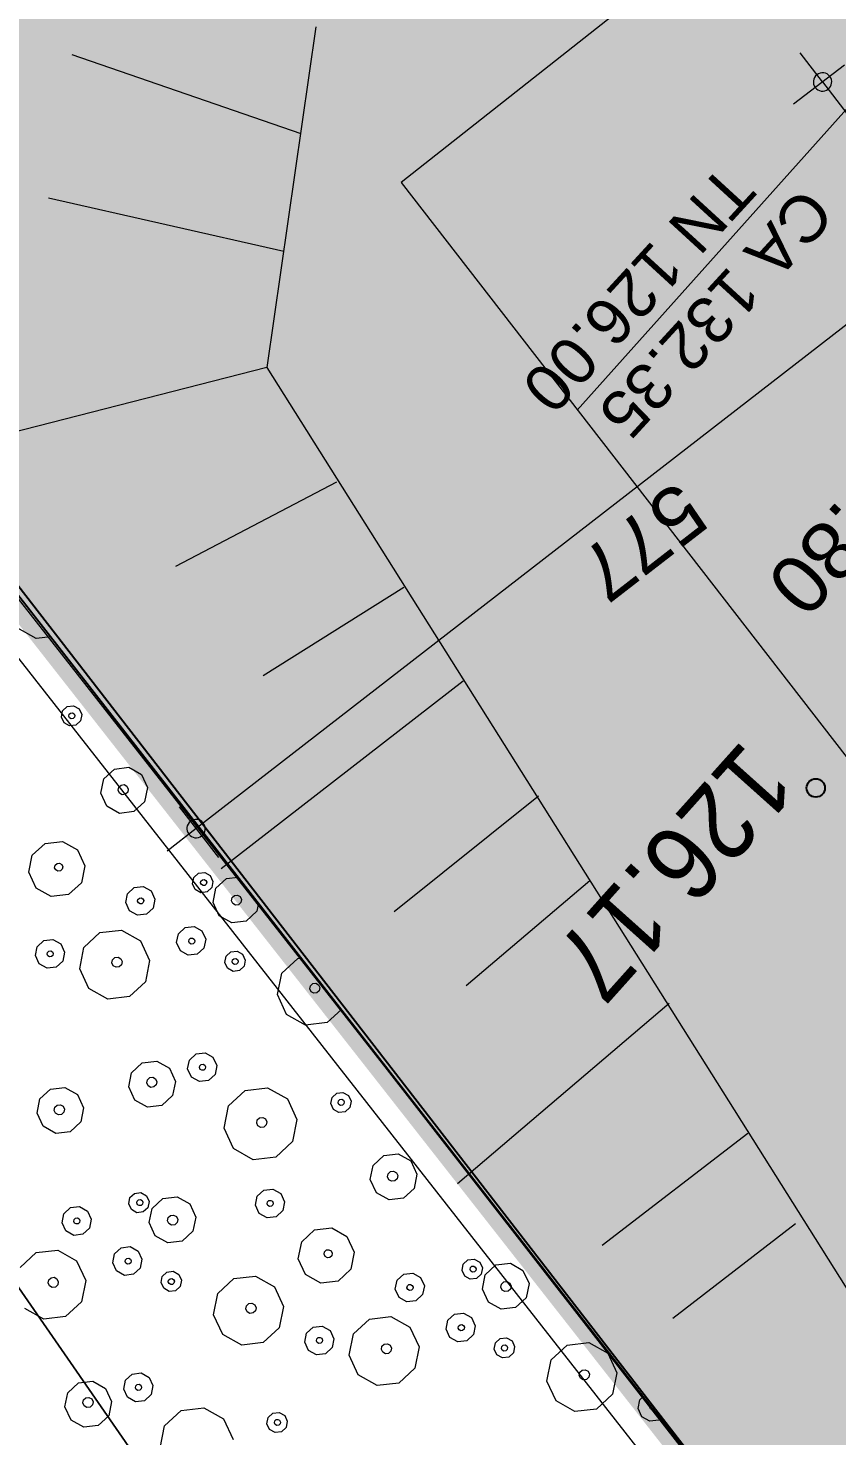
# Model space of a CAD drawing. Header units: metres. Extents: x -2858 to 512, y -1995 to 1252.
# Drawn here: x -476.92 to -472.51, y -131.89 to -124.21 of the extents above; entities that cross this region are included whole.
import ezdxf
from ezdxf.enums import TextEntityAlignment as Align
from ezdxf.lldxf.tags import DXFTag

# ---------------------------------------------------------------- set-up
doc = ezdxf.new("R2010")
doc.units = ezdxf.units.M
doc.header["$PDMODE"] = 33
doc.header["$PDSIZE"] = 0.1
for name, color, linetype in [('Calque commun', 7, 'Continuous'), ('Calque11', 7, 'Continuous'), ('Calque14', 7, 'Continuous'), ('Calque15', 7, 'Continuous'), ('Calque17', 7, 'Continuous'), ('Calque5', 7, 'Continuous'), ('Textes', 7, 'Continuous')]:
    doc.layers.add(name, color=color, linetype=linetype)
doc.styles.add('Arial12', font='arial.ttf', dxfattribs={"width": 0.9, "height": 0.41584})
doc.styles.add('Arial18', font='arial.ttf', dxfattribs={"height": 0.309252})
doc.styles.add('Arial9', font='arial.ttf', dxfattribs={"height": 0.316674})
tags = doc.linetypes.add('DASHDOT2', pattern=[0.5, 0.25, -0.125, 0, -0.125]).pattern_tags.tags
tags[10:11] = [DXFTag(74, 4), DXFTag(75, 0), DXFTag(340, '0'), DXFTag(46, 1.0), DXFTag(50, 0.0), DXFTag(44, 0.0), DXFTag(45, 0.0)]
tags[8:9] = [DXFTag(74, 4), DXFTag(75, 0), DXFTag(340, '0'), DXFTag(46, 1.0), DXFTag(50, 0.0), DXFTag(44, 0.0), DXFTag(45, 0.0)]
tags[6:7] = [DXFTag(74, 4), DXFTag(75, 0), DXFTag(340, '0'), DXFTag(46, 1.0), DXFTag(50, 0.0), DXFTag(44, 0.0), DXFTag(45, 0.0)]
tags[4:5] = [DXFTag(74, 4), DXFTag(75, 0), DXFTag(340, '0'), DXFTag(46, 1.0), DXFTag(50, 0.0), DXFTag(44, 0.0), DXFTag(45, 0.0)]
tags = doc.linetypes.add('HIDDEN', pattern=[0.375, 0.25, -0.125]).pattern_tags.tags
tags[6:7] = [DXFTag(74, 4), DXFTag(75, 0), DXFTag(340, '0'), DXFTag(46, 1.0), DXFTag(50, 0.0), DXFTag(44, 0.0), DXFTag(45, 0.0)]
tags[4:5] = [DXFTag(74, 4), DXFTag(75, 0), DXFTag(340, '0'), DXFTag(46, 1.0), DXFTag(50, 0.0), DXFTag(44, 0.0), DXFTag(45, 0.0)]

# ---------------------------------------------------------------- blocks, each defined once
blk = doc.blocks.new('PointTopo_SPE')
at = {"layer": 'Calque commun', "color": 1, "linetype": 'ByBlock', "lineweight": -2}
blk.add_point((0, 0), dxfattribs=at)
blk = doc.blocks.new('geometrebondepartleger')
at = {"layer": 'Calque commun', "color": 3, "linetype": 'HIDDEN', "lineweight": 18}
for p, q in [((127.6994, 67.7265), (142.0277, 145.8978)), ((61.6484, 79.244), (127.6994, 67.7265))]:
    blk.add_line(p, q, dxfattribs=at)
at = {"layer": 'Calque commun', "color": 10, "linetype": 'DASHDOT2', "lineweight": 18, "flags": 128}
blk.add_lwpolyline([(45.2867, 98.0868), (42.9361, 93.8756), (22.4919, 69.3549), (46.896, 54.8213), (60.0219, 76.4824), (130.1549, 64.2531), (145.3143, 148.376), (109.3485, 154.881), (91.263, 130.1164), (87.3779, 124.8321), (86.3313, 123.2789), (83.8109, 118.8118), (74.9183, 102.5858), (72.6157, 98.3586), (63.0649, 85.9136), (45.1583, 97.9611)], close=True, dxfattribs=at)
at = {"layer": 'Calque11', "color": 7, "linetype": 'Continuous', "lineweight": 9}
blk.add_polyline3d([(125.0277, 35.9078, 79), (133.3383, 81.851, 79), (145.3136, 148.3761, 79)], dxfattribs=at)
at = {"layer": 'Calque17', "color": 1, "linetype": 'Continuous', "lineweight": 9}
for points in [[(125.174, 36.6886, 79), (126.5286, 44.1348, 79), (125.0378, 35.9435, 79), (126.4161, 43.4883, 79), (128.681, 56.0642, 79), (129.9759, 63.1341, 79), (132.1933, 75.6042, 79), (133.3383, 81.851, 79), (135.2222, 92.3412, 79), (136.4776, 99.3268, 79), (138.1727, 108.7115, 79), (140.4846, 121.4626, 79), (141.0933, 124.9318, 79)], [(125.3707, 36.6528, 79), (126.7254, 44.0992, 79), (125.2346, 35.9078, 79), (126.6129, 43.4526, 79), (128.8778, 56.0285, 79), (130.1727, 63.0986, 79), (132.3901, 75.5687, 79), (133.5351, 81.8153, 79), (135.4191, 92.3058, 79), (136.6745, 99.2914, 79), (138.3695, 108.676, 79), (140.6815, 121.4274, 79), (141.2903, 124.8972, 79)]]:
    blk.add_polyline3d(points, dxfattribs=at)
at = {"layer": 'Calque5', "color": 30, "linetype": 'Continuous', "lineweight": 9, "true_color": 0xff7f00}
blk.add_trace([(60.0219, 76.4824, 79), (130.1549, 64.2531, 79), (60.015, 76.443, 79), (130.1481, 64.2137, 79)], dxfattribs=at)
at = {"layer": 'Calque14', "color": 0, "linetype": 'ByBlock', "lineweight": -2}
blk.add_blockref('PointTopo_SPE', (128.6518, 71.6148, 205.1737), dxfattribs=at)
at = {"layer": 'Calque15', "color": 1, "linetype": 'ByBlock', "lineweight": -2, "style": 'Arial12', "width": 0.9}
blk.add_text('126.17', height=0.41584, dxfattribs=at).set_placement((128.7118, 71.5548, 205.1737), align=Align.TOP_LEFT)
blk = doc.blocks.new('new151')
at = {"layer": 'Calque commun', "color": 1, "linetype": 'Continuous', "lineweight": 9}
blk.add_arc((0, 0), 0.5, 0, 359.99941, dxfattribs=at)
blk = doc.blocks.new('DimLine4651')
at = {"layer": 'Calque commun', "color": 1, "linetype": 'Continuous', "lineweight": 9}
for p, q in [((55.5269, 57.7495), (57.198, 66.6209)), ((55.3795, 57.7772), (55.7234, 57.7124)), ((55.5269, 57.7495), (55.4898, 57.5529))]:
    blk.add_line(p, q, dxfattribs=at)
at = {"layer": 'Calque commun', "color": 1, "linetype": 'Continuous', "lineweight": 9, "xscale": 0.09999999475637666, "yscale": 0.09999999475637666, "zscale": 0.09999999475637666, "rotation": 79.33207521286641}
blk.add_blockref('new151', (55.5269, 57.7495), dxfattribs=at)
blk = doc.blocks.new('new225')
at = {"layer": 'Calque commun', "color": 1, "linetype": 'Continuous', "lineweight": 9}
blk.add_arc((0, 0), 0.5, 0, 359.99941, dxfattribs=at)
blk = doc.blocks.new('new226')
at = {"layer": 'Calque commun', "color": 1, "linetype": 'Continuous', "lineweight": 9}
blk.add_arc((0, 0), 0.5, 0, 359.99941, dxfattribs=at)
blk = doc.blocks.new('DimLine4934')
at = {"layer": 'Calque commun', "color": 1, "linetype": 'Continuous', "lineweight": 9}
for p, q in [((55.1416, 58.813), (55.2039, 59.1574)), ((55.1683, 58.9606), (54.9715, 58.9967)), ((55.1683, 58.9606), (60.8412, 57.9201)), ((60.8145, 57.7725), (60.8768, 58.1169)), ((60.8412, 57.9201), (61.0379, 57.884))]:
    blk.add_line(p, q, dxfattribs=at)
at = {"layer": 'Calque commun', "color": 1, "linetype": 'Continuous', "lineweight": 9, "xscale": 0.10000000512455, "yscale": 0.10000000512455, "zscale": 0.10000000512455, "rotation": 349.6066591732983}
for name, p in [('new225', (55.1683, 58.9606)), ('new226', (60.8412, 57.9201))]:
    blk.add_blockref(name, p, dxfattribs=at)
at = {"layer": 'Calque commun', "color": 1, "linetype": 'Continuous', "lineweight": 9, "style": 'Arial18'}
blk.add_text('577', height=0.30925, rotation=349.60666, dxfattribs=at).set_placement((58.0065, 58.4502), align=Align.BOTTOM_CENTER)
blk = doc.blocks.new('pattern')
at = {"layer": 'Calque commun', "color": 54, "linetype": 'Continuous', "lineweight": 9}
for p, q in [((61.5489, 61.9547), (61.5616, 61.9535)), ((61.5616, 61.9535), (61.5987, 61.9207)), ((61.5987, 61.9207), (61.6094, 61.8725)), ((61.5417, 61.8698), (61.5327, 61.8645)), ((61.5327, 61.8645), (61.5327, 61.8645)), ((61.538, 61.8943), (61.5435, 61.8895)), ((61.5458, 61.8793), (61.5417, 61.8698)), ((61.5435, 61.8895), (61.5458, 61.8793)), ((61.5898, 61.8271), (61.5472, 61.802)), ((61.6094, 61.8725), (61.5898, 61.8271)), ((61.5472, 61.802), (61.5218, 61.8044)), ((61.5224, 61.6111), (61.6246, 61.6714)), ((61.6246, 61.6714), (61.7427, 61.6602)), ((61.4752, 61.5022), (61.5224, 61.6111)), ((61.7427, 61.6602), (61.8317, 61.5816)), ((61.6274, 61.5039), (61.6423, 61.5127)), ((61.6423, 61.5127), (61.6595, 61.511)), ((61.6595, 61.511), (61.6725, 61.4996)), ((61.8317, 61.5816), (61.8575, 61.4658)), ((61.501, 61.3864), (61.4752, 61.5022)), ((61.6205, 61.488), (61.6274, 61.5039)), ((61.6243, 61.4711), (61.6205, 61.488)), ((61.6372, 61.4597), (61.6243, 61.4711)), ((61.6545, 61.458), (61.6372, 61.4597)), ((61.6694, 61.4668), (61.6545, 61.458)), ((61.6763, 61.4827), (61.6694, 61.4668)), ((61.6725, 61.4996), (61.6763, 61.4827)), ((61.8575, 61.4658), (61.8103, 61.3569)), ((61.59, 61.3079), (61.501, 61.3864)), ((61.8103, 61.3569), (61.7081, 61.2966)), ((61.7081, 61.2966), (61.59, 61.3079)), ((61.7733, 61.0684), (61.7871, 61.1001)), ((61.7808, 61.0346), (61.7733, 61.0684)), ((61.7871, 61.1001), (61.8169, 61.1177)), ((61.8128, 61.0656), (61.8169, 61.0752)), ((61.815, 61.0555), (61.8128, 61.0656)), ((61.8228, 61.0486), (61.815, 61.0555)), ((61.8169, 61.1177), (61.8513, 61.1145)), ((61.8169, 61.0752), (61.8258, 61.0804)), ((61.8258, 61.0804), (61.8362, 61.0795)), ((61.8421, 61.0529), (61.8331, 61.0477)), ((61.8362, 61.0795), (61.844, 61.0726)), ((61.8462, 61.0625), (61.8421, 61.0529)), ((61.844, 61.0726), (61.8462, 61.0625)), ((61.8513, 61.1145), (61.8773, 61.0916)), ((61.8848, 61.0578), (61.8711, 61.026)), ((61.8773, 61.0916), (61.8848, 61.0578)), ((61.8068, 61.0117), (61.7808, 61.0346)), ((61.8412, 61.0084), (61.8068, 61.0117)), ((61.8331, 61.0477), (61.8228, 61.0486)), ((61.8711, 61.026), (61.8412, 61.0084)), ((61.4469, 60.8565), (61.4784, 60.9291)), ((61.4784, 60.9291), (61.5465, 60.9693)), ((61.5465, 60.9693), (61.6252, 60.9618)), ((61.6252, 60.9618), (61.6845, 60.9095)), ((61.6845, 60.9095), (61.7017, 60.8322)), ((61.4641, 60.7793), (61.4469, 60.8565)), ((61.5471, 60.8488), (61.554, 60.8647)), ((61.5509, 60.8319), (61.5471, 60.8488)), ((61.5639, 60.8205), (61.5509, 60.8319)), ((61.554, 60.8647), (61.5689, 60.8735)), ((61.5811, 60.8189), (61.5639, 60.8205)), ((61.5689, 60.8735), (61.5861, 60.8719)), ((61.596, 60.8277), (61.5811, 60.8189)), ((61.5861, 60.8719), (61.5991, 60.8604)), ((61.6029, 60.8435), (61.596, 60.8277)), ((61.5991, 60.8604), (61.6029, 60.8435)), ((61.7017, 60.8322), (61.6703, 60.7597)), ((61.8264, 60.8181), (61.8461, 60.8635)), ((61.8461, 60.8635), (61.8887, 60.8886)), ((61.8873, 60.8159), (61.8915, 60.8254)), ((61.8887, 60.8886), (61.9379, 60.8839)), ((61.8915, 60.8254), (61.9004, 60.8307)), ((61.9004, 60.8307), (61.9107, 60.8297)), ((61.9107, 60.8297), (61.9185, 60.8229)), ((61.9185, 60.8229), (61.9208, 60.8127)), ((61.9379, 60.8839), (61.9749, 60.8512)), ((61.9749, 60.8512), (61.9857, 60.8029)), ((61.5234, 60.7269), (61.4641, 60.7793)), ((61.6703, 60.7597), (61.6021, 60.7194)), ((61.8372, 60.7698), (61.8264, 60.8181)), ((61.8742, 60.7371), (61.8372, 60.7698)), ((61.8896, 60.8058), (61.8873, 60.8159)), ((61.8974, 60.7989), (61.8896, 60.8058)), ((61.9077, 60.7979), (61.8974, 60.7989)), ((61.9166, 60.8032), (61.9077, 60.7979)), ((61.9208, 60.8127), (61.9166, 60.8032)), ((61.966, 60.7576), (61.9235, 60.7324)), ((61.9857, 60.8029), (61.966, 60.7576)), ((62.1365, 60.7127), (62.2387, 60.773)), ((62.2387, 60.773), (62.3568, 60.7617)), ((62.3568, 60.7617), (62.4457, 60.6832)), ((61.6021, 60.7194), (61.5234, 60.7269)), ((61.5709, 60.6509), (61.5847, 60.6826)), ((61.5847, 60.6826), (61.6145, 60.7002)), ((61.6145, 60.7002), (61.6489, 60.6969)), ((61.6489, 60.6969), (61.6749, 60.674)), ((61.6749, 60.674), (61.6824, 60.6403)), ((61.9235, 60.7324), (61.8742, 60.7371)), ((62.0893, 60.6038), (62.1365, 60.7127)), ((62.4457, 60.6832), (62.4715, 60.5674)), ((61.5784, 60.6171), (61.5709, 60.6509)), ((61.6044, 60.5942), (61.5784, 60.6171)), ((61.6388, 60.5909), (61.6044, 60.5942)), ((61.6066, 60.6505), (61.6107, 60.66)), ((61.6088, 60.6404), (61.6066, 60.6505)), ((61.6166, 60.6335), (61.6088, 60.6404)), ((61.6107, 60.66), (61.6196, 60.6653)), ((61.6269, 60.6325), (61.6166, 60.6335)), ((61.6196, 60.6653), (61.63, 60.6643)), ((61.6359, 60.6378), (61.6269, 60.6325)), ((61.63, 60.6643), (61.6378, 60.6574)), ((61.64, 60.6473), (61.6359, 60.6378)), ((61.6378, 60.6574), (61.64, 60.6473)), ((61.6686, 60.6085), (61.6388, 60.5909)), ((61.6824, 60.6403), (61.6686, 60.6085)), ((62.1151, 60.488), (62.0893, 60.6038)), ((62.2346, 60.5896), (62.2414, 60.6055)), ((62.2383, 60.5727), (62.2346, 60.5896)), ((62.2414, 60.6055), (62.2563, 60.6143)), ((62.2563, 60.6143), (62.2736, 60.6126)), ((62.2736, 60.6126), (62.2865, 60.6012)), ((62.2865, 60.6012), (62.2903, 60.5843)), ((61.868, 60.5116), (61.9106, 60.5368)), ((61.9106, 60.5368), (61.9598, 60.5321)), ((61.9598, 60.5321), (61.9969, 60.4993)), ((62.2513, 60.5612), (62.2383, 60.5727)), ((62.2685, 60.5596), (62.2513, 60.5612)), ((62.2834, 60.5684), (62.2685, 60.5596)), ((62.2903, 60.5843), (62.2834, 60.5684)), ((62.4715, 60.5674), (62.4243, 60.4585)), ((61.8483, 60.4663), (61.868, 60.5116)), ((61.8591, 60.418), (61.8483, 60.4663)), ((61.9105, 60.4611), (61.9147, 60.4707)), ((61.9128, 60.451), (61.9105, 60.4611)), ((61.9206, 60.4441), (61.9128, 60.451)), ((61.9147, 60.4707), (61.9236, 60.4759)), ((61.9309, 60.4431), (61.9206, 60.4441)), ((61.9236, 60.4759), (61.9339, 60.475)), ((61.9399, 60.4484), (61.9309, 60.4431)), ((61.9339, 60.475), (61.9417, 60.4681)), ((61.944, 60.4579), (61.9399, 60.4484)), ((61.9417, 60.4681), (61.944, 60.4579)), ((62.0076, 60.4511), (61.988, 60.4057)), ((61.9969, 60.4993), (62.0076, 60.4511)), ((62.204, 60.4094), (62.1151, 60.488)), ((62.4243, 60.4585), (62.3221, 60.3982)), ((62.9039, 60.416), (62.9177, 60.4477)), ((62.9177, 60.4477), (62.9475, 60.4653)), ((62.9475, 60.4653), (62.982, 60.462)), ((62.982, 60.462), (63.0079, 60.4391)), ((63.0079, 60.4391), (63.0154, 60.4053)), ((61.8962, 60.3853), (61.8591, 60.418)), ((61.9454, 60.3806), (61.8962, 60.3853)), ((61.988, 60.4057), (61.9454, 60.3806)), ((62.3221, 60.3982), (62.204, 60.4094)), ((62.4123, 60.3367), (62.4549, 60.3618)), ((62.4549, 60.3618), (62.5041, 60.3571)), ((62.9115, 60.3822), (62.9039, 60.416)), ((62.9374, 60.3593), (62.9115, 60.3822)), ((62.9719, 60.356), (62.9374, 60.3593)), ((62.9417, 60.4131), (62.9458, 60.4226)), ((62.944, 60.403), (62.9417, 60.4131)), ((62.9518, 60.3961), (62.944, 60.403)), ((62.9458, 60.4226), (62.9548, 60.4279)), ((62.9621, 60.3951), (62.9518, 60.3961)), ((62.9548, 60.4279), (62.9651, 60.4269)), ((62.971, 60.4004), (62.9621, 60.3951)), ((62.9651, 60.4269), (62.9729, 60.4201)), ((62.9752, 60.4099), (62.971, 60.4004)), ((63.0017, 60.3736), (62.9719, 60.356)), ((62.9729, 60.4201), (62.9752, 60.4099)), ((63.0154, 60.4053), (63.0017, 60.3736)), ((62.3927, 60.2913), (62.4123, 60.3367)), ((62.4034, 60.243), (62.3927, 60.2913)), ((62.4549, 60.2862), (62.459, 60.2957)), ((62.4571, 60.276), (62.4549, 60.2862)), ((62.459, 60.2957), (62.4679, 60.301)), ((62.4679, 60.301), (62.4783, 60.3)), ((62.4783, 60.3), (62.486, 60.2931)), ((62.4883, 60.283), (62.4842, 60.2735)), ((62.486, 60.2931), (62.4883, 60.283)), ((62.5041, 60.3571), (62.5412, 60.3244)), ((62.5412, 60.3244), (62.5519, 60.2761)), ((63.1402, 60.18), (63.1894, 60.2934)), ((62.4405, 60.2103), (62.4034, 60.243)), ((62.4897, 60.2056), (62.4405, 60.2103)), ((62.4649, 60.2692), (62.4571, 60.276)), ((62.4752, 60.2682), (62.4649, 60.2692)), ((62.4842, 60.2735), (62.4752, 60.2682)), ((62.5323, 60.2308), (62.4897, 60.2056)), ((62.5519, 60.2761), (62.5323, 60.2308)), ((61.9874, 60.1047), (62.0691, 60.1529)), ((62.0691, 60.1529), (62.1636, 60.1439)), ((62.1636, 60.1439), (62.2348, 60.0811)), ((63.1671, 60.0593), (63.1402, 60.18)), ((61.4103, 60.0025), (61.4418, 60.075)), ((61.4418, 60.075), (61.5099, 60.1153)), ((61.5099, 60.1153), (61.5886, 60.1078)), ((61.5886, 60.1078), (61.6479, 60.0554)), ((61.6479, 60.0554), (61.6651, 59.9782)), ((61.9496, 60.0176), (61.9874, 60.1047)), ((62.2348, 60.0811), (62.2554, 59.9884)), ((62.4649, 60.0147), (62.5671, 60.0751)), ((62.5671, 60.0751), (62.6852, 60.0638)), ((62.6852, 60.0638), (62.7742, 59.9853)), ((63.2598, 59.9775), (63.1671, 60.0593)), ((61.4275, 59.9252), (61.4103, 60.0025)), ((61.5107, 59.9866), (61.5176, 60.0025)), ((61.5145, 59.9697), (61.5107, 59.9866)), ((61.5176, 60.0025), (61.5325, 60.0113)), ((61.5325, 60.0113), (61.5497, 60.0096)), ((61.5497, 60.0096), (61.5627, 59.9982)), ((61.5665, 59.9813), (61.5596, 59.9654)), ((61.5627, 59.9982), (61.5665, 59.9813)), ((61.6651, 59.9782), (61.6337, 59.9056)), ((61.9703, 59.9249), (61.9496, 60.0176)), ((62.0659, 60.0062), (62.0714, 60.0189)), ((62.0689, 59.9927), (62.0659, 60.0062)), ((62.0792, 59.9835), (62.0689, 59.9927)), ((62.0714, 60.0189), (62.0833, 60.0259)), ((62.093, 59.9822), (62.0792, 59.9835)), ((62.0833, 60.0259), (62.0971, 60.0246)), ((62.1049, 59.9893), (62.093, 59.9822)), ((62.0971, 60.0246), (62.1074, 60.0155)), ((62.1105, 60.002), (62.1049, 59.9893)), ((62.1074, 60.0155), (62.1105, 60.002)), ((62.2554, 59.9884), (62.2177, 59.9013)), ((62.4177, 59.9059), (62.4649, 60.0147)), ((62.7742, 59.9853), (62.8, 59.8694)), ((63.3828, 59.9658), (63.2598, 59.9775)), ((63.4893, 60.0286), (63.3828, 59.9658)), ((61.4868, 59.8729), (61.4275, 59.9252)), ((61.5274, 59.9583), (61.5145, 59.9697)), ((61.5447, 59.9566), (61.5274, 59.9583)), ((61.5596, 59.9654), (61.5447, 59.9566)), ((61.6337, 59.9056), (61.5655, 59.8654)), ((62.0414, 59.8621), (61.9703, 59.9249)), ((62.2177, 59.9013), (62.1359, 59.8531)), ((62.4435, 59.79), (62.4177, 59.9059)), ((62.563, 59.8917), (62.5699, 59.9075)), ((62.5699, 59.9075), (62.5848, 59.9163)), ((62.5848, 59.9163), (62.602, 59.9147)), ((62.602, 59.9147), (62.615, 59.9032)), ((62.615, 59.9032), (62.6188, 59.8863)), ((61.5655, 59.8654), (61.4868, 59.8729)), ((62.1359, 59.8531), (62.0414, 59.8621)), ((62.5668, 59.8748), (62.563, 59.8917)), ((62.5797, 59.8633), (62.5668, 59.8748)), ((62.597, 59.8617), (62.5797, 59.8633)), ((62.6119, 59.8705), (62.597, 59.8617)), ((62.6188, 59.8863), (62.6119, 59.8705)), ((62.8, 59.8694), (62.7528, 59.7606)), ((62.5325, 59.7115), (62.4435, 59.79)), ((62.7528, 59.7606), (62.6506, 59.7002)), ((63.2421, 59.7265), (63.2618, 59.7718)), ((63.2618, 59.7718), (63.3044, 59.797)), ((63.3044, 59.797), (63.3536, 59.7923)), ((63.3536, 59.7923), (63.3907, 59.7595)), ((63.3907, 59.7595), (63.4014, 59.7113)), ((62.6506, 59.7002), (62.5325, 59.7115)), ((63.2529, 59.6782), (63.2421, 59.7265)), ((63.2899, 59.6455), (63.2529, 59.6782)), ((63.3043, 59.7213), (63.3085, 59.7309)), ((63.3066, 59.7112), (63.3043, 59.7213)), ((63.3144, 59.7043), (63.3066, 59.7112)), ((63.3085, 59.7309), (63.3174, 59.7361)), ((63.3247, 59.7033), (63.3144, 59.7043)), ((63.3174, 59.7361), (63.3277, 59.7351)), ((63.3336, 59.7086), (63.3247, 59.7033)), ((63.3277, 59.7351), (63.3355, 59.7283)), ((63.3378, 59.7181), (63.3336, 59.7086)), ((63.3355, 59.7283), (63.3378, 59.7181)), ((63.4014, 59.7113), (63.3817, 59.6659)), ((63.4769, 59.6614), (63.545, 59.7017)), ((63.545, 59.7017), (63.6237, 59.6942)), ((63.6237, 59.6942), (63.683, 59.6418)), ((62.0156, 59.592), (62.0353, 59.6374)), ((62.0264, 59.5437), (62.0156, 59.592)), ((62.0353, 59.6374), (62.0779, 59.6625)), ((62.0778, 59.5869), (62.0819, 59.5964)), ((62.0779, 59.6625), (62.1271, 59.6578)), ((62.0819, 59.5964), (62.0909, 59.6017)), ((62.0909, 59.6017), (62.1012, 59.6007)), ((62.1012, 59.6007), (62.109, 59.5938)), ((62.109, 59.5938), (62.1112, 59.5837)), ((62.1271, 59.6578), (62.1641, 59.6251)), ((62.1641, 59.6251), (62.1749, 59.5768)), ((63.3392, 59.6408), (63.2899, 59.6455)), ((63.3817, 59.6659), (63.3392, 59.6408)), ((63.4454, 59.5889), (63.4769, 59.6614)), ((63.5453, 59.5874), (63.5602, 59.5962)), ((63.5602, 59.5962), (63.5774, 59.5945)), ((63.5774, 59.5945), (63.5904, 59.5831)), ((63.683, 59.6418), (63.7002, 59.5646)), ((61.3708, 59.5108), (61.3845, 59.5425)), ((61.3845, 59.5425), (61.4143, 59.5601)), ((61.4085, 59.5079), (61.4127, 59.5174)), ((61.4127, 59.5174), (61.4216, 59.5227)), ((61.4143, 59.5601), (61.4488, 59.5568)), ((61.4216, 59.5227), (61.4319, 59.5217)), ((61.4319, 59.5217), (61.4397, 59.5149)), ((61.4397, 59.5149), (61.442, 59.5047)), ((61.4488, 59.5568), (61.4747, 59.5339)), ((61.4747, 59.5339), (61.4823, 59.5001)), ((62.0634, 59.511), (62.0264, 59.5437)), ((62.0801, 59.5767), (62.0778, 59.5869)), ((62.0878, 59.5699), (62.0801, 59.5767)), ((62.0982, 59.5689), (62.0878, 59.5699)), ((62.1071, 59.5742), (62.0982, 59.5689)), ((62.1112, 59.5837), (62.1071, 59.5742)), ((62.1552, 59.5315), (62.1126, 59.5063)), ((62.1749, 59.5768), (62.1552, 59.5315)), ((62.7296, 59.5038), (62.7594, 59.5214)), ((62.7594, 59.5214), (62.7938, 59.5181)), ((62.7938, 59.5181), (62.8198, 59.4952)), ((63.4626, 59.5117), (63.4454, 59.5889)), ((63.5384, 59.5715), (63.5453, 59.5874)), ((63.5421, 59.5546), (63.5384, 59.5715)), ((63.5551, 59.5432), (63.5421, 59.5546)), ((63.5723, 59.5415), (63.5551, 59.5432)), ((63.5872, 59.5503), (63.5723, 59.5415)), ((63.5941, 59.5662), (63.5872, 59.5503)), ((63.5904, 59.5831), (63.5941, 59.5662)), ((63.7002, 59.5646), (63.6688, 59.492)), ((61.3783, 59.477), (61.3708, 59.5108)), ((61.4042, 59.4541), (61.3783, 59.477)), ((61.4387, 59.4508), (61.4042, 59.4541)), ((61.4108, 59.4978), (61.4085, 59.5079)), ((61.4186, 59.4909), (61.4108, 59.4978)), ((61.4289, 59.4899), (61.4186, 59.4909)), ((61.4379, 59.4952), (61.4289, 59.4899)), ((61.442, 59.5047), (61.4379, 59.4952)), ((61.4685, 59.4684), (61.4387, 59.4508)), ((61.4823, 59.5001), (61.4685, 59.4684)), ((61.6562, 59.3882), (61.7627, 59.451)), ((61.7627, 59.451), (61.8857, 59.4393)), ((61.8857, 59.4393), (61.9784, 59.3575)), ((62.1126, 59.5063), (62.0634, 59.511)), ((62.7158, 59.472), (62.7296, 59.5038)), ((62.7233, 59.4383), (62.7158, 59.472)), ((62.7493, 59.4154), (62.7233, 59.4383)), ((62.7553, 59.4693), (62.7594, 59.4788)), ((62.7575, 59.4592), (62.7553, 59.4693)), ((62.7653, 59.4523), (62.7575, 59.4592)), ((62.7594, 59.4788), (62.7683, 59.4841)), ((62.7756, 59.4513), (62.7653, 59.4523)), ((62.7683, 59.4841), (62.7787, 59.4831)), ((62.7846, 59.4566), (62.7756, 59.4513)), ((62.7787, 59.4831), (62.7865, 59.4762)), ((62.7887, 59.4661), (62.7846, 59.4566)), ((62.7865, 59.4762), (62.7887, 59.4661)), ((62.8273, 59.4614), (62.8135, 59.4297)), ((62.8198, 59.4952), (62.8273, 59.4614)), ((63.5219, 59.4593), (63.4626, 59.5117)), ((63.6006, 59.4518), (63.5219, 59.4593)), ((63.6688, 59.492), (63.6006, 59.4518)), ((61.6071, 59.2748), (61.6562, 59.3882)), ((62.4209, 59.3327), (62.489, 59.373)), ((62.489, 59.373), (62.5677, 59.3655)), ((62.5677, 59.3655), (62.627, 59.3131)), ((62.7837, 59.4121), (62.7493, 59.4154)), ((62.8135, 59.4297), (62.7837, 59.4121)), ((61.7752, 59.2749), (61.7901, 59.2837)), ((61.7901, 59.2837), (61.8073, 59.2821)), ((61.9784, 59.3575), (62.0053, 59.2368)), ((62.3894, 59.2602), (62.4209, 59.3327)), ((62.627, 59.3131), (62.6442, 59.2359)), ((62.7886, 59.2671), (62.8312, 59.2922)), ((62.8312, 59.2922), (62.8804, 59.2876)), ((62.8804, 59.2876), (62.9174, 59.2548)), ((61.6339, 59.1541), (61.6071, 59.2748)), ((61.7683, 59.259), (61.7752, 59.2749)), ((61.772, 59.2421), (61.7683, 59.259)), ((61.785, 59.2307), (61.772, 59.2421)), ((61.8022, 59.2291), (61.785, 59.2307)), ((61.8171, 59.2379), (61.8022, 59.2291)), ((61.8073, 59.2821), (61.8203, 59.2706)), ((61.824, 59.2537), (61.8171, 59.2379)), ((61.8203, 59.2706), (61.824, 59.2537)), ((62.0053, 59.2368), (61.9561, 59.1234)), ((62.4066, 59.1829), (62.3894, 59.2602)), ((62.4896, 59.2525), (62.4965, 59.2684)), ((62.4934, 59.2356), (62.4896, 59.2525)), ((62.5064, 59.2241), (62.4934, 59.2356)), ((62.4965, 59.2684), (62.5114, 59.2772)), ((62.5236, 59.2225), (62.5064, 59.2241)), ((62.5114, 59.2772), (62.5286, 59.2755)), ((62.5385, 59.2313), (62.5236, 59.2225)), ((62.5286, 59.2755), (62.5416, 59.2641)), ((62.5454, 59.2472), (62.5385, 59.2313)), ((62.5416, 59.2641), (62.5454, 59.2472)), ((62.6442, 59.2359), (62.6128, 59.1633)), ((62.7689, 59.2217), (62.7886, 59.2671)), ((62.7797, 59.1735), (62.7689, 59.2217)), ((62.8298, 59.2196), (62.834, 59.2291)), ((62.8321, 59.2094), (62.8298, 59.2196)), ((62.8399, 59.2025), (62.8321, 59.2094)), ((62.834, 59.2291), (62.8429, 59.2344)), ((62.8429, 59.2344), (62.8532, 59.2334)), ((62.8591, 59.2068), (62.8502, 59.2016)), ((62.8532, 59.2334), (62.861, 59.2265)), ((62.8633, 59.2164), (62.8591, 59.2068)), ((62.861, 59.2265), (62.8633, 59.2164)), ((62.9174, 59.2548), (62.9282, 59.2066)), ((61.0466, 59.1687), (61.1521, 59.1586)), ((61.1521, 59.1586), (61.241, 59.0801)), ((61.7266, 59.0723), (61.6339, 59.1541)), ((62.4659, 59.1306), (62.4066, 59.1829)), ((62.5446, 59.1231), (62.4659, 59.1306)), ((62.6128, 59.1633), (62.5446, 59.1231)), ((62.8167, 59.1408), (62.7797, 59.1735)), ((62.866, 59.1361), (62.8167, 59.1408)), ((62.8502, 59.2016), (62.8399, 59.2025)), ((62.9085, 59.1612), (62.866, 59.1361)), ((62.9282, 59.2066), (62.9085, 59.1612)), ((63.079, 59.1163), (63.1812, 59.1766)), ((63.1812, 59.1766), (63.2993, 59.1654)), ((63.2993, 59.1654), (63.3882, 59.0869)), ((61.241, 59.0801), (61.2668, 58.9642)), ((61.8496, 59.0606), (61.7266, 59.0723)), ((61.9561, 59.1234), (61.8496, 59.0606)), ((62.5134, 59.0545), (62.5272, 59.0863)), ((62.5209, 59.0207), (62.5134, 59.0545)), ((62.5272, 59.0863), (62.557, 59.1039)), ((62.5491, 59.0541), (62.5532, 59.0637)), ((62.5513, 59.044), (62.5491, 59.0541)), ((62.5532, 59.0637), (62.5621, 59.0689)), ((62.557, 59.1039), (62.5914, 59.1006)), ((62.5621, 59.0689), (62.5725, 59.068)), ((62.5725, 59.068), (62.5803, 59.0611)), ((62.5803, 59.0611), (62.5825, 59.051)), ((62.5914, 59.1006), (62.6174, 59.0777)), ((62.6174, 59.0777), (62.6249, 59.0439)), ((63.0318, 59.0074), (63.079, 59.1163)), ((63.3882, 59.0869), (63.414, 58.971)), ((61.0298, 58.9865), (61.0367, 59.0023)), ((61.0336, 58.9696), (61.0298, 58.9865)), ((61.0367, 59.0023), (61.0516, 59.0111)), ((61.0516, 59.0111), (61.0688, 59.0095)), ((61.0688, 59.0095), (61.0818, 58.998)), ((61.0856, 58.9811), (61.0787, 58.9653)), ((61.0818, 58.998), (61.0856, 58.9811)), ((62.5469, 58.9978), (62.5209, 59.0207)), ((62.5813, 58.9945), (62.5469, 58.9978)), ((62.5591, 59.0371), (62.5513, 59.044)), ((62.5694, 59.0362), (62.5591, 59.0371)), ((62.5784, 59.0414), (62.5694, 59.0362)), ((62.5825, 59.051), (62.5784, 59.0414)), ((62.6111, 59.0121), (62.5813, 58.9945)), ((62.6249, 59.0439), (62.6111, 59.0121)), ((63.0576, 58.8916), (63.0318, 59.0074)), ((63.177, 58.9932), (63.1839, 59.0091)), ((63.1808, 58.9763), (63.177, 58.9932)), ((63.1938, 58.9649), (63.1808, 58.9763)), ((63.1839, 59.0091), (63.1988, 59.0179)), ((63.1988, 59.0179), (63.2161, 59.0163)), ((63.2161, 59.0163), (63.229, 59.0048)), ((63.2328, 58.9879), (63.2259, 58.972)), ((63.229, 59.0048), (63.2328, 58.9879)), ((61.0466, 58.9581), (61.0336, 58.9696)), ((61.0638, 58.9565), (61.0466, 58.9581)), ((61.0787, 58.9653), (61.0638, 58.9565)), ((61.2668, 58.9642), (61.2196, 58.8554)), ((62.7908, 58.8699), (62.8105, 58.9153)), ((62.8105, 58.9153), (62.8531, 58.9404)), ((62.8531, 58.9404), (62.9023, 58.9357)), ((62.9023, 58.9357), (62.9394, 58.903)), ((62.9394, 58.903), (62.9501, 58.8547)), ((63.211, 58.9632), (63.1938, 58.9649)), ((63.2259, 58.972), (63.211, 58.9632)), ((61.2196, 58.8554), (61.1174, 58.7951)), ((61.709, 58.8213), (61.7286, 58.8666)), ((61.7286, 58.8666), (61.7712, 58.8918)), ((61.7712, 58.8918), (61.8204, 58.8871)), ((61.7712, 58.8161), (61.7753, 58.8257)), ((61.7753, 58.8257), (61.7842, 58.8309)), ((61.7842, 58.8309), (61.7946, 58.8299)), ((61.7946, 58.8299), (61.8023, 58.8231)), ((61.8023, 58.8231), (61.8046, 58.8129)), ((61.8204, 58.8871), (61.8575, 58.8543)), ((61.8575, 58.8543), (61.8682, 58.8061)), ((62.8016, 58.8216), (62.7908, 58.8699)), ((62.853, 58.8648), (62.8572, 58.8743)), ((62.8553, 58.8546), (62.853, 58.8648)), ((62.8631, 58.8478), (62.8553, 58.8546)), ((62.8572, 58.8743), (62.8661, 58.8796)), ((62.8734, 58.8468), (62.8631, 58.8478)), ((62.8661, 58.8796), (62.8764, 58.8786)), ((62.8824, 58.8521), (62.8734, 58.8468)), ((62.8764, 58.8786), (62.8842, 58.8717)), ((62.8865, 58.8616), (62.8824, 58.8521)), ((62.8842, 58.8717), (62.8865, 58.8616)), ((62.9501, 58.8547), (62.9305, 58.8094)), ((63.1465, 58.8131), (63.0576, 58.8916)), ((60.9993, 58.8063), (60.9837, 58.82)), ((61.1174, 58.7951), (60.9993, 58.8063)), ((61.7197, 58.773), (61.709, 58.8213)), ((61.7568, 58.7403), (61.7197, 58.773)), ((61.7734, 58.806), (61.7712, 58.8161)), ((61.7812, 58.7991), (61.7734, 58.806)), ((61.7915, 58.7981), (61.7812, 58.7991)), ((61.8005, 58.8034), (61.7915, 58.7981)), ((61.8046, 58.8129), (61.8005, 58.8034)), ((61.8486, 58.7607), (61.806, 58.7356)), ((61.8682, 58.8061), (61.8486, 58.7607)), ((61.9122, 58.6837), (61.9437, 58.7563)), ((61.9437, 58.7563), (62.0118, 58.7965)), ((62.0118, 58.7965), (62.0906, 58.789)), ((62.0906, 58.789), (62.1499, 58.7366)), ((62.8387, 58.7889), (62.8016, 58.8216)), ((62.8879, 58.7842), (62.8387, 58.7889)), ((62.9305, 58.8094), (62.8879, 58.7842)), ((63.2646, 58.8018), (63.1465, 58.8131)), ((61.806, 58.7356), (61.7568, 58.7403)), ((61.9294, 58.6065), (61.9122, 58.6837)), ((62.0052, 58.6663), (62.0121, 58.6822)), ((62.0121, 58.6822), (62.027, 58.691)), ((62.027, 58.691), (62.0442, 58.6893)), ((62.0442, 58.6893), (62.0572, 58.6779)), ((62.0572, 58.6779), (62.061, 58.661)), ((62.1499, 58.7366), (62.1671, 58.6594)), ((61.1826, 58.5668), (61.1964, 58.5986)), ((61.1964, 58.5986), (61.2262, 58.6162)), ((61.2262, 58.6162), (61.2607, 58.6129)), ((61.2607, 58.6129), (61.2866, 58.59)), ((61.9887, 58.5541), (61.9294, 58.6065)), ((62.009, 58.6494), (62.0052, 58.6663)), ((62.0219, 58.638), (62.009, 58.6494)), ((62.0392, 58.6363), (62.0219, 58.638)), ((62.0541, 58.6451), (62.0392, 58.6363)), ((62.061, 58.661), (62.0541, 58.6451)), ((62.1671, 58.6594), (62.1356, 58.5868)), ((61.1902, 58.5331), (61.1826, 58.5668)), ((61.2161, 58.5102), (61.1902, 58.5331)), ((61.2221, 58.5641), (61.2262, 58.5736)), ((61.2243, 58.554), (61.2221, 58.5641)), ((61.2321, 58.5471), (61.2243, 58.554)), ((61.2262, 58.5736), (61.2352, 58.5789)), ((61.2425, 58.5461), (61.2321, 58.5471)), ((61.2352, 58.5789), (61.2455, 58.5779)), ((61.2514, 58.5514), (61.2425, 58.5461)), ((61.2455, 58.5779), (61.2533, 58.571)), ((61.2804, 58.5245), (61.2506, 58.5069)), ((61.2555, 58.5609), (61.2514, 58.5514)), ((61.2533, 58.571), (61.2555, 58.5609)), ((61.2941, 58.5562), (61.2804, 58.5245)), ((61.2866, 58.59), (61.2941, 58.5562)), ((62.0675, 58.5466), (61.9887, 58.5541)), ((62.1356, 58.5868), (62.0675, 58.5466)), ((62.3843, 58.4787), (62.4524, 58.5189)), ((62.4524, 58.5189), (62.5311, 58.5114)), ((60.916, 58.4443), (60.9558, 58.4678)), ((60.9558, 58.4678), (61.0346, 58.4603)), ((61.0346, 58.4603), (61.0939, 58.4079)), ((61.2506, 58.5069), (61.2161, 58.5102)), ((62.3528, 58.4061), (62.3843, 58.4787)), ((62.5311, 58.5114), (62.5904, 58.459)), ((62.5904, 58.459), (62.6076, 58.3818)), ((60.9565, 58.3473), (60.9633, 58.3632)), ((60.9633, 58.3632), (60.9782, 58.372)), ((60.9782, 58.372), (60.9955, 58.3703)), ((60.9955, 58.3703), (61.0084, 58.3589)), ((61.0939, 58.4079), (61.1111, 58.3307)), ((61.2554, 58.3619), (61.298, 58.3871)), ((61.298, 58.3871), (61.3472, 58.3824)), ((61.3472, 58.3824), (61.3843, 58.3496)), ((62.37, 58.3289), (62.3528, 58.4061)), ((62.4532, 58.3903), (62.4601, 58.4061)), ((62.457, 58.3734), (62.4532, 58.3903)), ((62.4699, 58.3619), (62.457, 58.3734)), ((62.4601, 58.4061), (62.475, 58.4149)), ((62.475, 58.4149), (62.4922, 58.4133)), ((62.5021, 58.3691), (62.4872, 58.3603)), ((62.4922, 58.4133), (62.5052, 58.4018)), ((62.509, 58.3849), (62.5021, 58.3691)), ((62.5052, 58.4018), (62.509, 58.3849)), ((62.6076, 58.3818), (62.5762, 58.3092)), ((60.9602, 58.3304), (60.9565, 58.3473)), ((60.9732, 58.3189), (60.9602, 58.3304)), ((60.9904, 58.3173), (60.9732, 58.3189)), ((61.0053, 58.3261), (60.9904, 58.3173)), ((61.0122, 58.342), (61.0053, 58.3261)), ((61.0084, 58.3589), (61.0122, 58.342)), ((61.1111, 58.3307), (61.0796, 58.2581)), ((61.2357, 58.3166), (61.2554, 58.3619)), ((61.2465, 58.2683), (61.2357, 58.3166)), ((61.2966, 58.3144), (61.3008, 58.3239)), ((61.2989, 58.3042), (61.2966, 58.3144)), ((61.3067, 58.2973), (61.2989, 58.3042)), ((61.3008, 58.3239), (61.3097, 58.3292)), ((61.317, 58.2964), (61.3067, 58.2973)), ((61.3097, 58.3292), (61.32, 58.3282)), ((61.326, 58.3016), (61.317, 58.2964)), ((61.32, 58.3282), (61.3278, 58.3213)), ((61.3301, 58.3112), (61.326, 58.3016)), ((61.3278, 58.3213), (61.3301, 58.3112)), ((61.395, 58.3014), (61.3754, 58.256)), ((61.3843, 58.3496), (61.395, 58.3014)), ((62.4293, 58.2765), (62.37, 58.3289)), ((62.4872, 58.3603), (62.4699, 58.3619)), ((62.5762, 58.3092), (62.508, 58.269)), ((60.9327, 58.2254), (60.8843, 58.2682)), ((61.0115, 58.2179), (60.9327, 58.2254)), ((61.0796, 58.2581), (61.0115, 58.2179)), ((61.2836, 58.2356), (61.2465, 58.2683)), ((61.3328, 58.2309), (61.2836, 58.2356)), ((61.3754, 58.256), (61.3328, 58.2309)), ((61.4986, 58.1022), (61.5458, 58.2111)), ((61.5458, 58.2111), (61.648, 58.2715)), ((61.648, 58.2715), (61.7661, 58.2602)), ((61.7661, 58.2602), (61.8551, 58.1817)), ((62.508, 58.269), (62.4293, 58.2765)), ((60.9802, 58.1493), (60.994, 58.1811)), ((60.9878, 58.1155), (60.9802, 58.1493)), ((60.994, 58.1811), (61.0238, 58.1987)), ((61.0159, 58.1489), (61.02, 58.1585)), ((61.0182, 58.1388), (61.0159, 58.1489)), ((61.0259, 58.1319), (61.0182, 58.1388)), ((61.02, 58.1585), (61.029, 58.1637)), ((61.0238, 58.1987), (61.0583, 58.1954)), ((61.0363, 58.131), (61.0259, 58.1319)), ((61.029, 58.1637), (61.0393, 58.1628)), ((61.0452, 58.1362), (61.0363, 58.131)), ((61.0393, 58.1628), (61.0471, 58.1559)), ((61.0493, 58.1458), (61.0452, 58.1362)), ((61.0471, 58.1559), (61.0493, 58.1458)), ((61.0583, 58.1954), (61.0842, 58.1725)), ((61.0917, 58.1387), (61.078, 58.1069)), ((61.0842, 58.1725), (61.0917, 58.1387)), ((61.8551, 58.1817), (61.8809, 58.0658)), ((61.0137, 58.0926), (60.9878, 58.1155)), ((61.0482, 58.0893), (61.0137, 58.0926)), ((61.078, 58.1069), (61.0482, 58.0893)), ((61.5244, 57.9864), (61.4986, 58.1022)), ((61.6439, 58.088), (61.6508, 58.1039)), ((61.6476, 58.0711), (61.6439, 58.088)), ((61.6606, 58.0597), (61.6476, 58.0711)), ((61.6508, 58.1039), (61.6657, 58.1127)), ((61.6778, 58.0581), (61.6606, 58.0597)), ((61.6657, 58.1127), (61.6829, 58.1111)), ((61.6927, 58.0669), (61.6778, 58.0581)), ((61.6829, 58.1111), (61.6959, 58.0996)), ((61.6996, 58.0827), (61.6927, 58.0669)), ((61.6959, 58.0996), (61.6996, 58.0827)), ((61.8809, 58.0658), (61.8337, 57.957)), ((61.2577, 57.9647), (61.2773, 58.0101)), ((61.2773, 58.0101), (61.3199, 58.0352)), ((61.3199, 58.0352), (61.3691, 58.0305)), ((61.3691, 58.0305), (61.4062, 57.9978)), ((61.4062, 57.9978), (61.4169, 57.9495)), ((61.6133, 57.9079), (61.5244, 57.9864)), ((61.2684, 57.9164), (61.2577, 57.9647)), ((61.3055, 57.8837), (61.2684, 57.9164)), ((61.3199, 57.9596), (61.324, 57.9691)), ((61.3221, 57.9494), (61.3199, 57.9596)), ((61.3299, 57.9426), (61.3221, 57.9494)), ((61.324, 57.9691), (61.3329, 57.9744)), ((61.3402, 57.9416), (61.3299, 57.9426)), ((61.3329, 57.9744), (61.3433, 57.9734)), ((61.3492, 57.9469), (61.3402, 57.9416)), ((61.3433, 57.9734), (61.3511, 57.9665)), ((61.3533, 57.9564), (61.3492, 57.9469)), ((61.3511, 57.9665), (61.3533, 57.9564)), ((61.3973, 57.9042), (61.3547, 57.879)), ((61.4169, 57.9495), (61.3973, 57.9042)), ((61.7315, 57.8966), (61.6133, 57.9079)), ((61.8337, 57.957), (61.7315, 57.8966)), ((61.3547, 57.879), (61.3055, 57.8837)), ((61.802, 57.7897), (61.8216, 57.8351)), ((61.8216, 57.8351), (61.8642, 57.8602)), ((61.8642, 57.8602), (61.9134, 57.8555)), ((61.9134, 57.8555), (61.9505, 57.8228)), ((61.8127, 57.7415), (61.802, 57.7897)), ((61.8642, 57.7846), (61.8683, 57.7941)), ((61.8664, 57.7745), (61.8642, 57.7846)), ((61.8742, 57.7676), (61.8664, 57.7745)), ((61.8683, 57.7941), (61.8773, 57.7994)), ((61.8846, 57.7666), (61.8742, 57.7676)), ((61.8773, 57.7994), (61.8876, 57.7984)), ((61.8935, 57.7719), (61.8846, 57.7666)), ((61.8876, 57.7984), (61.8954, 57.7916)), ((61.8976, 57.7814), (61.8935, 57.7719)), ((61.8954, 57.7916), (61.8976, 57.7814)), ((61.9613, 57.7746), (61.9416, 57.7292)), ((61.9505, 57.8228), (61.9613, 57.7746)), ((61.8498, 57.7088), (61.8127, 57.7415)), ((61.899, 57.7041), (61.8498, 57.7088)), ((61.9416, 57.7292), (61.899, 57.7041)), ((60.8511, 57.5735), (60.9192, 57.6137)), ((60.9192, 57.6137), (60.998, 57.6062)), ((60.998, 57.6062), (61.0573, 57.5538)), ((61.3589, 57.516), (61.3967, 57.6031)), ((61.3967, 57.6031), (61.4785, 57.6514)), ((61.4785, 57.6514), (61.573, 57.6424)), ((61.573, 57.6424), (61.6441, 57.5795)), ((60.8196, 57.5009), (60.8511, 57.5735)), ((61.0573, 57.5538), (61.0745, 57.4766)), ((61.4752, 57.5047), (61.4807, 57.5173)), ((61.4807, 57.5173), (61.4926, 57.5244)), ((61.4926, 57.5244), (61.5064, 57.5231)), ((61.5064, 57.5231), (61.5168, 57.5139)), ((61.6441, 57.5795), (61.6648, 57.4869)), ((60.8368, 57.4237), (60.8196, 57.5009)), ((60.92, 57.4851), (60.9269, 57.5009)), ((60.9238, 57.4682), (60.92, 57.4851)), ((60.9368, 57.4567), (60.9238, 57.4682)), ((60.9269, 57.5009), (60.9418, 57.5097)), ((60.954, 57.4551), (60.9368, 57.4567)), ((60.9418, 57.5097), (60.959, 57.5081)), ((60.9689, 57.4639), (60.954, 57.4551)), ((60.959, 57.5081), (60.972, 57.4966)), ((60.9758, 57.4797), (60.9689, 57.4639)), ((60.972, 57.4966), (60.9758, 57.4797)), ((61.0745, 57.4766), (61.043, 57.4041)), ((61.3796, 57.4234), (61.3589, 57.516)), ((61.4782, 57.4911), (61.4752, 57.5047)), ((61.4886, 57.482), (61.4782, 57.4911)), ((61.5023, 57.4807), (61.4886, 57.482)), ((61.5143, 57.4877), (61.5023, 57.4807)), ((61.5198, 57.5004), (61.5143, 57.4877)), ((61.5168, 57.5139), (61.5198, 57.5004)), ((61.6648, 57.4869), (61.627, 57.3998)), ((60.8961, 57.3713), (60.8368, 57.4237)), ((60.9749, 57.3638), (60.8961, 57.3713)), ((61.043, 57.4041), (60.9749, 57.3638)), ((61.4507, 57.3605), (61.3796, 57.4234)), ((61.627, 57.3998), (61.5453, 57.3515)), ((61.5453, 57.3515), (61.4507, 57.3605)), ((60.7938, 57.041), (60.8237, 57.0586)), ((60.8237, 57.0586), (60.8581, 57.0553)), ((60.7801, 57.0092), (60.7938, 57.041)), ((60.7876, 56.9754), (60.7801, 57.0092)), ((60.8179, 57.0064), (60.822, 57.0159)), ((60.8201, 56.9962), (60.8179, 57.0064)), ((60.8279, 56.9894), (60.8201, 56.9962)), ((60.822, 57.0159), (60.8309, 57.0212)), ((60.8382, 56.9884), (60.8279, 56.9894)), ((60.8309, 57.0212), (60.8413, 57.0202)), ((60.8472, 56.9937), (60.8382, 56.9884)), ((60.8413, 57.0202), (60.849, 57.0133)), ((60.8513, 57.0032), (60.8472, 56.9937)), ((60.849, 57.0133), (60.8513, 57.0032)), ((60.8581, 57.0553), (60.8841, 57.0324)), ((60.8916, 56.9986), (60.8778, 56.9668)), ((60.8841, 57.0324), (60.8916, 56.9986)), ((60.8135, 56.9525), (60.7876, 56.9754)), ((60.848, 56.9492), (60.8135, 56.9525)), ((60.8778, 56.9668), (60.848, 56.9492)), ((60.5893, 56.6324), (60.6503, 56.5785)), ((60.6503, 56.5785), (60.6761, 56.4627))]:
    blk.add_line(p, q, dxfattribs=at)
at = {"layer": 'Calque commun', "color": 7, "linetype": 'Continuous', "lineweight": 9}
mesh = blk.add_polyface(dxfattribs=at)
corners = [(70.8497, 113.5412), (53.8349, 19.1692), (74.7282, 106.3237), (76.0435, 113.5984), (74.769, 106.1763), (58.8077, 18.2701), (114.1703, 105.207), (114.1703, 98.5387)]
mesh.append_faces([[corners[k] for k in face] for face in [(3, 4, 6)]], dxfattribs={"vtx0": -1, "vtx1": -1, "color": 7})
mesh.append_faces([[corners[k] for k in face] for face in [(3, 2, 4)]], dxfattribs={"vtx0": -1, "vtx2": -1, "color": 7})
mesh.append_faces([[corners[k] for k in face] for face in [(5, 2, 1)]], dxfattribs={"vtx1": -1, "color": 7})
mesh.append_faces([[corners[k] for k in face] for face in [(0, 1, 2), (3, 0, 2)]], dxfattribs={"vtx1": -1, "vtx2": -1, "color": 7})
mesh.append_faces([[corners[k] for k in face] for face in [(4, 7, 6)]], dxfattribs={"vtx2": -1, "color": 7})

msp = doc.modelspace()

# ---------------------------------------------------------------- hatches: boundary and pattern name
at = {"layer": 'Calque commun', "linetype": 'Continuous', "lineweight": 9}
h = msp.add_hatch(color=61, dxfattribs=at)
h.paths.add_polyline_path([(-479.2264, -124.5825), (-469.9244, -136.4485), (-463.2168, -131.3094), (-463.4494, -131.0108), (-463.9411, -130.3796), (-464.4327, -129.7485), (-464.4313, -129.7474), (-463.5433, -130.8872), (-464.3622, -129.8391), (-466.4454, -131.4531), (-472.2638, -123.9434), (-467.0391, -119.8953), (-469.3915, -116.8341)])
h.paths.add_polyline_path([(-463.2286, -131.2912), (-463.2157, -131.3077), (-463.1998, -131.2955)])

# ---------------------------------------------------------------- linework, layer by layer
at = {"layer": 'Calque commun', "color": 7, "linetype": 'Continuous', "lineweight": 9}
for p, q in [((-475.3488, -124.2041), (-475.6149, -126.0627)), ((-475.4287, -124.7878), (-476.6781, -124.357)), ((-473.9221, -126.2948), (-472.3435, -124.5317)), ((-475.5233, -125.4298), (-476.8062, -125.1377)), ((-475.6149, -126.0627), (-477.6259, -126.5758)), ((-475.6149, -126.0627), (-471.5184, -132.5726)), ((-475.2348, -126.6874), (-476.1132, -127.1467)), ((-474.8675, -127.2628), (-475.6352, -127.7434)), ((-474.5449, -127.7722), (-475.8646, -128.7968)), ((-474.1337, -128.3999), (-474.9204, -129.0322)), ((-473.853, -128.8626), (-474.5284, -129.4351)), ((-473.4207, -129.5313), (-474.5754, -130.5155)), ((-472.9913, -130.2402), (-473.7859, -130.8524)), ((-472.7313, -130.7326), (-473.4011, -131.2489))]:
    msp.add_line(p, q, dxfattribs=at)
at = {"layer": 'Calque commun', "color": 160, "linetype": 'ByBlock', "lineweight": -2}
msp.add_line((-479.0632, -124.5513), (-463.7203, -144.3729), dxfattribs=at)

# ---------------------------------------------------------------- block references
at = {"layer": 'Calque commun', "color": 0, "linetype": 'ByBlock', "lineweight": -2, "rotation": 228.1617603435354}
for name, p in [('geometrebondepartleger', (-440.1616, 15.2632)), ('pattern', (-478.5712, -44.6144))]:
    msp.add_blockref(name, p, dxfattribs=at)
at = {"layer": 'Calque commun', "color": 1, "linetype": 'Continuous', "lineweight": 9, "rotation": 228.1617603435354}
for name in ['DimLine4934', 'DimLine4651']:
    msp.add_blockref(name, (-478.5712, -44.6144), dxfattribs=at)

# ---------------------------------------------------------------- texts
at = {"layer": 'Textes', "color": 5, "linetype": 'ByBlock', "lineweight": -2}
for s, height, rotation, style, p in [('TN 126.00', 0.25335, 227.49367, 'Arial18', (-473.1791, -124.8891)), ('CA 132.35', 0.25335, 227.49389, 'Arial18', (-472.7484, -125.0143)), ('TP 126.80', 0.31667, 227.49389, 'Arial9', (-471.5979, -125.6588))]:
    msp.add_text(s, height=height, rotation=rotation, dxfattribs=dict(at, style=style)).set_placement(p, align=Align.BOTTOM_LEFT)

doc.saveas('drawing.dxf')
